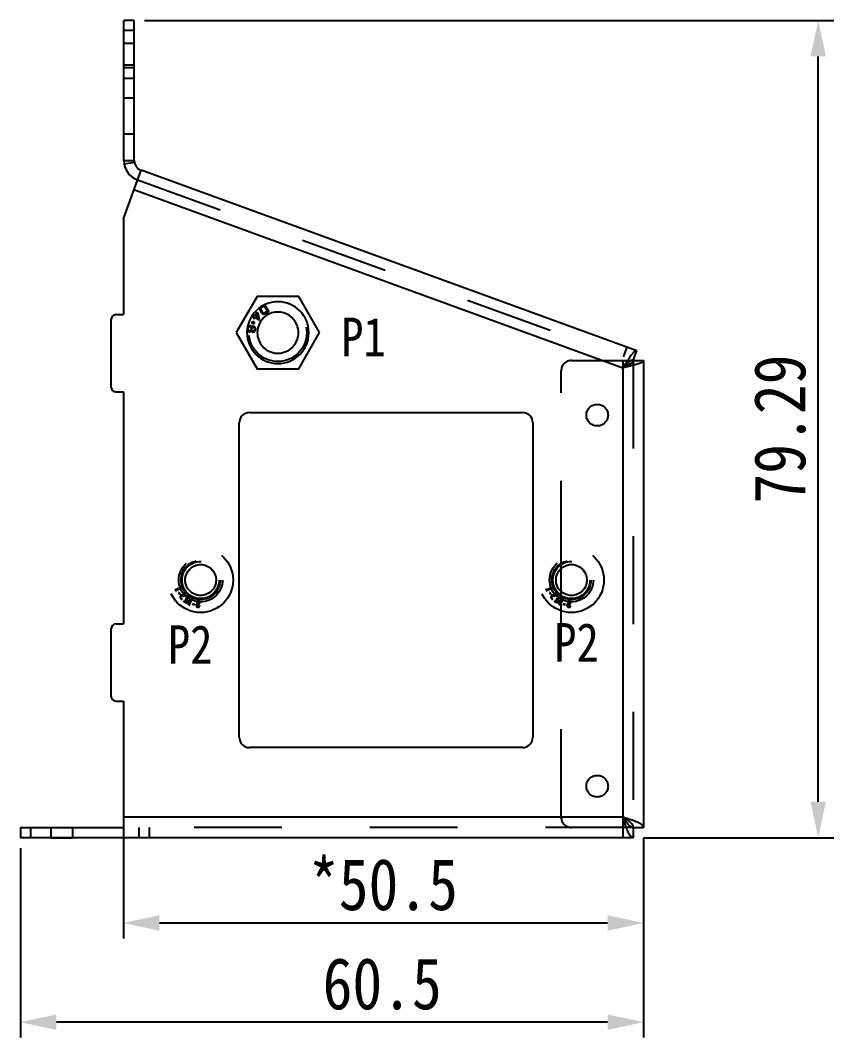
# Model space of a CAD drawing. Header units: millimetres. Extents: x 0 to 8948, y -1340 to 1100.
# Drawn here: x 7878.7 to 7957.7, y 158.7 to 257.4 of the extents above; entities that cross this region are included whole.
import ezdxf

# ---------------------------------------------------------------- set-up
doc = ezdxf.new("R2010")
doc.units = ezdxf.units.MM
doc.header["$LTSCALE"] = 85.25
doc.header["$PDMODE"] = 3
doc.header["$PDSIZE"] = 8
doc.linetypes.add('HIDDEN', pattern=[0.2, 0.1, -0.1])
doc.layers.get('0').update_dxf_attribs({"linetype": 'CONTINUOUS'})
doc.layers.get('Defpoints').update_dxf_attribs({"linetype": 'CONTINUOUS'})
doc.layers.add('02___PRT_ALL_AXES', color=7, linetype='CONTINUOUS')
doc.layers.add('DEFAULT_2', color=8, linetype='HIDDEN')
doc.styles.get("Standard").update_dxf_attribs({"font": 'txt', "width": 0.85})
doc.dimstyles.new('DIMSTYLE_1', dxfattribs={"dimtxt": 5, "dimasz": 3.5, "dimexe": 1.5, "dimexo": 1, "dimgap": 1.25, "dimtad": 1, "dimdsep": 46, "dimtxsty": 'Standard', "dimblk": '_FILLED', "dimblk1": '_FILLED', "dimblk2": '_FILLED', "dimcen": 0.09, "dimadec": 0, "dimazin": 0, "dimtp": 0.01, "dimtm": 0.01, "dimtfac": 1, "dimtofl": 0, "dimtmove": 0, "dimatfit": 3, "dimldrblk": '_FILLED', "dimfxl": 0, "dimtolj": 1, "dimarcsym": 0})

# ---------------------------------------------------------------- blocks, each defined once
blk = doc.blocks.new('_FILLED')
at = {"color": 0, "linetype": 'ByBlock'}
blk.add_solid([(0, 0), (-1, 0.214), (-1, -0.214)], dxfattribs=at)
blk = doc.blocks.new('*D46')
at = {"color": 0, "linetype": 'Continuous', "lineweight": -2, "transparency": 16777216}
for p, q in [((7939.223, 178.139), (7939.223, 158.747)), ((7878.723, 177.139), (7878.723, 158.747)), ((7935.723, 160.247), (7882.223, 160.247))]:
    blk.add_line(p, q, dxfattribs=at)
at = {"layer": 'Defpoints', "color": 0, "linetype": 'Continuous', "transparency": 16777216}
for p in [(7939.223, 179.139), (7878.723, 178.139), (7878.723, 160.247)]:
    blk.add_point(p, dxfattribs=at)
at = {"color": 0, "linetype": 'Continuous', "lineweight": -2, "transparency": 16777216, "xscale": 3.5, "yscale": 3.5, "zscale": 3.5, "rotation": 180}
blk.add_blockref('_FILLED', (7878.723, 160.247), dxfattribs=at)
at = {"color": 0, "linetype": 'Continuous', "lineweight": -2, "transparency": 16777216, "xscale": 3.5, "yscale": 3.5, "zscale": 3.5}
blk.add_blockref('_FILLED', (7939.223, 160.247), dxfattribs=at)
at = {"color": 0, "linetype": 'Continuous', "transparency": 16777216, "insert": (7913.852, 166.497), "char_height": 5, "width": 12.75, "attachment_point": 2}
blk.add_mtext('\\A1;60.5', dxfattribs=at)
blk = doc.blocks.new('*D47')
at = {"color": 0, "linetype": 'Continuous', "lineweight": -2, "transparency": 16777216}
for p, q in [((7888.723, 179.139), (7888.723, 168.37)), ((7939.223, 178.139), (7939.223, 168.37)), ((7892.223, 169.87), (7935.723, 169.87))]:
    blk.add_line(p, q, dxfattribs=at)
at = {"layer": 'Defpoints', "color": 0, "linetype": 'Continuous', "transparency": 16777216}
for p in [(7888.723, 180.139), (7939.223, 179.139), (7939.223, 169.87)]:
    blk.add_point(p, dxfattribs=at)
at = {"color": 0, "linetype": 'Continuous', "lineweight": -2, "transparency": 16777216, "xscale": 3.5, "yscale": 3.5, "zscale": 3.5, "rotation": 180}
blk.add_blockref('_FILLED', (7888.723, 169.87), dxfattribs=at)
at = {"color": 0, "linetype": 'Continuous', "lineweight": -2, "transparency": 16777216, "xscale": 3.5, "yscale": 3.5, "zscale": 3.5}
blk.add_blockref('_FILLED', (7939.223, 169.87), dxfattribs=at)
at = {"color": 0, "linetype": 'Continuous', "transparency": 16777216, "insert": (7913.973, 176.12), "char_height": 5, "width": 15.9375, "attachment_point": 2}
blk.add_mtext('\\A1;*50.5', dxfattribs=at)
blk = doc.blocks.new('*D49')
at = {"color": 0, "linetype": 'Continuous', "lineweight": -2, "transparency": 16777216}
for p, q in [((7890.783, 257.434), (7957.677, 257.434)), ((7956.177, 181.639), (7956.177, 253.934)), ((7939.223, 178.139), (7957.677, 178.139))]:
    blk.add_line(p, q, dxfattribs=at)
at = {"layer": 'Defpoints', "color": 0, "linetype": 'Continuous', "transparency": 16777216}
for p in [(7889.783, 257.434), (7956.177, 257.434), (7938.223, 178.139)]:
    blk.add_point(p, dxfattribs=at)
at = {"color": 0, "linetype": 'Continuous', "lineweight": -2, "transparency": 16777216, "xscale": 3.5, "yscale": 3.5, "zscale": 3.5}
for p, rotation in [((7956.177, 257.434), 90), ((7956.177, 178.139), 270)]:
    blk.add_blockref('_FILLED', p, dxfattribs=dict(at, rotation=rotation))
at = {"color": 0, "linetype": 'Continuous', "transparency": 16777216, "insert": (7949.927, 217.786), "char_height": 5, "width": 15.9375, "attachment_point": 2, "rotation": 90}
blk.add_mtext('\\A1;79.29', dxfattribs=at)

msp = doc.modelspace()

# ---------------------------------------------------------------- linework, layer by layer
at = {"color": 7, "linetype": 'Continuous'}
for p, q in [((7889.783, 257.434), (7888.783, 257.434)), ((7888.783, 243.834), (7888.783, 257.434)), ((7889.783, 256.434), (7888.783, 256.434)), ((7888.783, 243.834), (7889.783, 243.834)), ((7888.81, 243.508), (7889.796, 243.671)), ((7901.729, 229.079), (7901.486, 228.761)), ((7901.81, 229.017), (7901.729, 229.079)), ((7901.933, 228.42), (7901.81, 229.017)), ((7901.983, 229.53), (7901.962, 229.437)), ((7901.962, 229.437), (7901.97, 229.362)), ((7901.97, 229.362), (7902.001, 229.281)), ((7902.022, 229.594), (7901.983, 229.53)), ((7902.001, 229.281), (7902.135, 229.064)), ((7902.081, 229.65), (7902.022, 229.594)), ((7902.064, 229.4), (7902.065, 229.461)), ((7902.086, 229.333), (7902.064, 229.4)), ((7902.065, 229.461), (7902.09, 229.516)), ((7902.22, 229.116), (7902.086, 229.333)), ((7902.09, 229.516), (7902.138, 229.566)), ((7902.135, 229.064), (7902.195, 229)), ((7902.138, 229.566), (7902.392, 229.724)), ((7902.195, 229), (7902.259, 228.96)), ((7902.27, 229.067), (7902.22, 229.116)), ((7902.259, 228.96), (7902.351, 228.937)), ((7902.326, 229.042), (7902.27, 229.067)), ((7902.386, 229.039), (7902.326, 229.042)), ((7902.452, 229.06), (7902.386, 229.039)), ((7902.392, 229.724), (7902.707, 229.218)), ((7902.426, 228.943), (7902.506, 228.973)), ((7902.433, 229.848), (7902.845, 229.184)), ((7902.707, 229.218), (7902.452, 229.06)), ((7902.506, 228.973), (7902.845, 229.184)), ((7901.185, 228.185), (7901.172, 228.154)), ((7901.172, 228.154), (7901.283, 228.11)), ((7901.283, 228.11), (7901.173, 228.064)), ((7901.173, 228.064), (7901.183, 228.042)), ((7901.183, 228.042), (7901.315, 228.097)), ((7901.295, 228.141), (7901.185, 228.185)), ((7901.24, 228.823), (7901.426, 228.681)), ((7901.269, 228.259), (7901.247, 228.249)), ((7901.247, 228.249), (7901.295, 228.141)), ((7901.327, 228.128), (7901.269, 228.259)), ((7901.486, 228.761), (7901.297, 228.905)), ((7901.315, 228.097), (7901.373, 227.966)), ((7901.426, 228.681), (7901.325, 228.549)), ((7901.325, 228.549), (7901.406, 228.487)), ((7901.459, 228.183), (7901.327, 228.128)), ((7901.346, 228.084), (7901.457, 228.041)), ((7901.395, 227.976), (7901.346, 228.084)), ((7901.359, 228.115), (7901.469, 228.162)), ((7901.47, 228.071), (7901.359, 228.115)), ((7901.373, 227.966), (7901.395, 227.976)), ((7901.406, 228.487), (7901.507, 228.619)), ((7901.457, 228.041), (7901.47, 228.071)), ((7901.469, 228.162), (7901.459, 228.183)), ((7901.507, 228.619), (7901.872, 228.341)), ((7901.568, 228.699), (7901.739, 228.924)), ((7901.825, 228.503), (7901.568, 228.699)), ((7901.739, 228.924), (7901.825, 228.503)), ((7901.872, 228.341), (7901.933, 228.42)), ((7902.351, 228.937), (7902.426, 228.943)), ((7900.744, 227.495), (7900.749, 227.412)), ((7900.749, 227.412), (7900.789, 227.323)), ((7900.786, 227.677), (7900.758, 227.599)), ((7900.848, 227.752), (7900.786, 227.677)), ((7900.789, 227.323), (7900.832, 227.266)), ((7900.83, 227.502), (7900.839, 227.568)), ((7900.838, 227.434), (7900.83, 227.502)), ((7900.832, 227.266), (7900.912, 227.222)), ((7900.863, 227.363), (7900.838, 227.434)), ((7900.839, 227.568), (7900.865, 227.632)), ((7900.905, 227.795), (7900.848, 227.752)), ((7900.924, 227.304), (7900.863, 227.363)), ((7900.865, 227.632), (7900.908, 227.693)), ((7900.994, 227.816), (7900.905, 227.795)), ((7900.908, 227.693), (7900.982, 227.734)), ((7900.912, 227.222), (7900.963, 227.215)), ((7900.974, 227.298), (7900.924, 227.304)), ((7900.963, 227.215), (7901.052, 227.236)), ((7901.048, 227.338), (7900.974, 227.298)), ((7900.982, 227.734), (7901.033, 227.727)), ((7901.044, 227.809), (7900.994, 227.816)), ((7901.033, 227.727), (7901.094, 227.668)), ((7901.124, 227.765), (7901.044, 227.809)), ((7901.091, 227.399), (7901.048, 227.338)), ((7901.052, 227.236), (7901.111, 227.296)), ((7901.117, 227.463), (7901.091, 227.399)), ((7901.094, 227.668), (7901.118, 227.597)), ((7901.111, 227.296), (7901.133, 227.326)), ((7901.126, 227.529), (7901.117, 227.463)), ((7901.118, 227.597), (7901.126, 227.529)), ((7901.166, 227.692), (7901.124, 227.765)), ((7901.133, 227.326), (7901.145, 227.291)), ((7901.145, 227.291), (7901.189, 227.234)), ((7901.178, 227.656), (7901.166, 227.692)), ((7901.199, 227.687), (7901.178, 227.656)), ((7901.185, 227.454), (7901.194, 227.52)), ((7901.192, 227.385), (7901.185, 227.454)), ((7901.189, 227.234), (7901.252, 227.192)), ((7901.234, 227.312), (7901.192, 227.385)), ((7901.194, 227.52), (7901.22, 227.583)), ((7901.257, 227.73), (7901.199, 227.687)), ((7901.22, 227.583), (7901.279, 227.643)), ((7901.28, 227.272), (7901.234, 227.312)), ((7901.252, 227.192), (7901.302, 227.185)), ((7901.329, 227.754), (7901.257, 227.73)), ((7901.279, 227.643), (7901.334, 227.669)), ((7901.314, 227.268), (7901.28, 227.272)), ((7901.302, 227.185), (7901.391, 227.207)), ((7901.369, 227.294), (7901.314, 227.268)), ((7901.379, 227.747), (7901.329, 227.754)), ((7901.334, 227.669), (7901.368, 227.664)), ((7901.368, 227.664), (7901.414, 227.624)), ((7901.428, 227.353), (7901.369, 227.294)), ((7901.459, 227.702), (7901.379, 227.747)), ((7901.391, 227.207), (7901.449, 227.249)), ((7901.414, 227.624), (7901.456, 227.551)), ((7901.454, 227.417), (7901.428, 227.353)), ((7901.449, 227.249), (7901.51, 227.325)), ((7901.463, 227.483), (7901.454, 227.417)), ((7901.456, 227.551), (7901.463, 227.483)), ((7901.503, 227.646), (7901.459, 227.702)), ((7901.542, 227.556), (7901.503, 227.646)), ((7901.51, 227.325), (7901.539, 227.405)), ((7901.539, 227.405), (7901.548, 227.471)), ((7901.548, 227.471), (7901.542, 227.556)), ((7938.223, 224.439), (7938.565, 225.379)), ((7938.223, 224.439), (7939.223, 224.439)), ((7931.223, 202.038), (7931.223, 204.24)), ((7878.723, 179.139), (7888.723, 179.139)), ((7878.723, 179.139), (7878.723, 178.139)), ((7879.723, 179.139), (7879.723, 178.139)), ((7938.223, 179.139), (7939.223, 179.139)), ((7938.223, 179.139), (7938.223, 178.139))]:
    msp.add_line(p, q, dxfattribs=at)
at = {"color": 3, "linetype": 'Continuous'}
for p, q in [((7889.783, 243.834), (7889.783, 257.434)), ((7888.723, 238.174), (7890.441, 242.894)), ((7938.565, 225.379), (7890.441, 242.894)), ((7889.757, 241.015), (7937.223, 223.739)), ((7888.723, 238.174), (7888.723, 228.889)), ((7887.523, 228.389), (7887.523, 221.889)), ((7888.023, 228.889), (7888.723, 228.889)), ((7939.223, 224.439), (7939.223, 179.139)), ((7937.223, 223.739), (7937.223, 180.139)), ((7888.023, 221.389), (7888.723, 221.389)), ((7888.723, 221.389), (7888.723, 198.889)), ((7900.973, 219.389), (7927.473, 219.389)), ((7899.973, 187.889), (7899.973, 218.389)), ((7928.473, 218.389), (7928.473, 187.889)), ((7887.523, 198.389), (7887.523, 191.889)), ((7888.023, 198.889), (7888.723, 198.889)), ((7888.023, 191.389), (7888.723, 191.389)), ((7888.723, 191.389), (7888.723, 178.139)), ((7927.473, 186.889), (7900.973, 186.889)), ((7937.223, 180.139), (7888.723, 180.139)), ((7938.223, 178.139), (7878.723, 178.139))]:
    msp.add_line(p, q, dxfattribs=at)
at = {"color": 7, "linetype": 'Continuous'}
for centre, radius, start, end in [((7890.783, 243.834), 2, 180, 250), ((7903.723, 227.139), 3, 0, 180)]:
    msp.add_arc(centre, radius, start, end, dxfattribs=at)
at = {"color": 3, "linetype": 'Continuous'}
for centre, radius, start, end in [((7890.783, 243.834), 1, 180, 250), ((7888.023, 228.389), 0.5, 90, 180), ((7888.023, 221.889), 0.5, 180, 270), ((7900.973, 218.389), 1, 90, 180), ((7927.473, 218.389), 1, 0, 90), ((7888.023, 198.389), 0.5, 90, 180), ((7888.023, 191.889), 0.5, 180, 270), ((7900.973, 187.889), 1, 180, 270), ((7927.473, 187.889), 1, 270, 0)]:
    msp.add_arc(centre, radius, start, end, dxfattribs=at)
for points, knots in [([(7938.565, 225.379), (7938.526, 225.392), (7938.41, 225.358), (7938.169, 225.134), (7937.994, 224.898), (7937.865, 224.716)], [0, 0, 0, 0, 0.123146, 0.326208, 1, 1, 1, 1]), ([(7937.649, 224.398), (7937.614, 224.345), (7937.47, 224.126), (7937.33, 223.906), (7937.223, 223.739)], [0, 0, 0, 0, 0.241876, 1, 1, 1, 1]), ([(7937.865, 224.716), (7937.848, 224.69), (7937.774, 224.585), (7937.703, 224.479), (7937.649, 224.398)], [0, 0, 0, 0, 0.239522, 1, 1, 1, 1]), ([(7939.223, 224.439), (7939.223, 224.398), (7939.15, 224.3), (7938.858, 224.151), (7938.576, 224.067), (7938.361, 224.008)], [0, 0, 0, 0, 0.123146, 0.326208, 1, 1, 1, 1]), ([(7937.988, 223.914), (7937.927, 223.899), (7937.672, 223.839), (7937.416, 223.782), (7937.223, 223.739)], [0, 0, 0, 0, 0.241876, 1, 1, 1, 1]), ([(7938.361, 224.008), (7938.331, 224), (7938.207, 223.967), (7938.083, 223.937), (7937.988, 223.914)], [0, 0, 0, 0, 0.239522, 1, 1, 1, 1]), ([(7938.223, 179.806), (7938.145, 179.834), (7937.814, 179.951), (7937.479, 180.058), (7937.223, 180.139)], [0, 0, 0, 0, 0.236192, 1, 1, 1, 1]), ([(7937.556, 179.139), (7937.527, 179.217), (7937.41, 179.548), (7937.304, 179.883), (7937.223, 180.139)], [0, 0, 0, 0, 0.236192, 1, 1, 1, 1]), ([(7938.514, 179.692), (7938.491, 179.702), (7938.394, 179.741), (7938.297, 179.778), (7938.223, 179.806)], [0, 0, 0, 0, 0.239617, 1, 1, 1, 1]), ([(7939.223, 179.139), (7939.223, 179.25), (7939.057, 179.419), (7938.798, 179.567), (7938.615, 179.65), (7938.514, 179.692)], [0, 0, 0, 0, 0.359924, 0.644291, 1, 1, 1, 1]), ([(7937.67, 178.848), (7937.66, 178.871), (7937.621, 178.967), (7937.583, 179.065), (7937.556, 179.139)], [0, 0, 0, 0, 0.239617, 1, 1, 1, 1]), ([(7938.223, 178.139), (7938.112, 178.139), (7937.943, 178.305), (7937.795, 178.564), (7937.712, 178.747), (7937.67, 178.848)], [0, 0, 0, 0, 0.359924, 0.644291, 1, 1, 1, 1])]:
    msp.add_open_spline(points, degree=3, knots=knots, dxfattribs=at)
at = {"color": 7, "linetype": 'Continuous'}
for points, knots in [([(7938.223, 224.439), (7938.163, 224.461), (7937.994, 224.432), (7937.652, 224.188), (7937.406, 223.928), (7937.223, 223.739)], [0, 0, 0, 0, 0.151672, 0.37306, 1, 1, 1, 1]), ([(7938.223, 224.439), (7938.223, 224.375), (7938.138, 224.226), (7937.792, 223.989), (7937.463, 223.846), (7937.223, 223.739)], [0, 0, 0, 0, 0.151672, 0.37306, 1, 1, 1, 1]), ([(7938.223, 179.139), (7938.03, 179.139), (7937.737, 179.385), (7937.462, 179.765), (7937.305, 180.011), (7937.223, 180.139)], [0, 0, 0, 0, 0.400766, 0.683902, 1, 1, 1, 1]), ([(7938.223, 179.139), (7938.223, 179.332), (7937.977, 179.624), (7937.597, 179.9), (7937.351, 180.057), (7937.223, 180.139)], [0, 0, 0, 0, 0.400766, 0.683902, 1, 1, 1, 1])]:
    msp.add_open_spline(points, degree=3, knots=knots, dxfattribs=at)
at = {"layer": '02___PRT_ALL_AXES', "color": 8, "linetype": 'HIDDEN'}
for p, q in [((7889.783, 255.189), (7888.783, 255.189)), ((7888.783, 253.089), (7888.783, 255.189)), ((7889.783, 253.089), (7889.783, 255.189)), ((7889.783, 253.089), (7888.783, 253.089)), ((7889.783, 249.889), (7888.783, 249.889)), ((7888.783, 246.389), (7888.783, 249.889)), ((7889.783, 246.389), (7889.783, 249.889)), ((7889.783, 246.389), (7888.783, 246.389)), ((7881.673, 179.139), (7883.773, 179.139)), ((7881.673, 179.139), (7881.673, 178.139)), ((7883.773, 179.139), (7883.773, 178.139)), ((7881.673, 178.139), (7883.773, 178.139))]:
    msp.add_line(p, q, dxfattribs=at)
for centre in [(7934.723, 219.139), (7934.723, 183.139)]:
    msp.add_circle(centre, 1.05, dxfattribs=at)
at = {"layer": '02___PRT_ALL_AXES', "color": 3, "linetype": 'Continuous'}
for centre in [(7896.223, 203.139), (7932.223, 203.139)]:
    msp.add_circle(centre, 1.5, dxfattribs=at)
at = {"layer": '02___PRT_ALL_AXES', "color": 7, "linetype": 'Continuous'}
for radius, start, end in [(2, 21.61201, 158.38799), (3, 180, 0), (2, 201.61201, 338.38799)]:
    msp.add_arc((7903.723, 227.139), radius, start, end, dxfattribs=at)
at = {"layer": '02___PRT_ALL_AXES', "color": 3, "linetype": 'Continuous'}
for start, end in [(158.38799, 201.61201), (338.38799, 21.61201)]:
    msp.add_arc((7903.723, 227.139), 2, start, end, dxfattribs=at)
at = {"layer": 'DEFAULT_2', "color": 8, "linetype": 'HIDDEN'}
for p, q in [((7889.783, 252.834), (7888.783, 252.834)), ((7888.783, 251.834), (7889.783, 251.834)), ((7890.099, 241.955), (7938.223, 224.439)), ((7901.702, 230.639), (7899.681, 227.139)), ((7905.744, 230.639), (7901.702, 230.639)), ((7907.764, 227.139), (7905.744, 230.639)), ((7899.681, 227.139), (7901.702, 223.639)), ((7905.744, 223.639), (7907.764, 227.139)), ((7937.283, 224.781), (7937.625, 225.721)), ((7932.223, 224.439), (7938.223, 224.439)), ((7937.223, 224.439), (7937.223, 223.739)), ((7938.223, 224.439), (7938.223, 179.139)), ((7901.702, 223.639), (7905.744, 223.639)), ((7931.223, 204.24), (7931.223, 223.439)), ((7894.311, 202.403), (7893.829, 202.203)), ((7893.852, 202.148), (7894.267, 202.32)), ((7894.267, 202.32), (7894.244, 202.193)), ((7894.323, 202.375), (7894.311, 202.403)), ((7930.311, 202.403), (7929.829, 202.203)), ((7929.852, 202.148), (7930.267, 202.32)), ((7930.267, 202.32), (7930.244, 202.193)), ((7930.323, 202.375), (7930.311, 202.403)), ((7893.761, 202.254), (7893.747, 202.249)), ((7893.783, 202.218), (7893.761, 202.254)), ((7893.829, 202.052), (7893.842, 202.058)), ((7893.842, 202.058), (7893.832, 202.105)), ((7894.109, 201.941), (7894.076, 201.92)), ((7894.076, 201.92), (7894.19, 201.737)), ((7894.223, 201.758), (7894.109, 201.941)), ((7894.19, 201.737), (7894.223, 201.758)), ((7894.244, 202.193), (7894.265, 202.188)), ((7894.514, 201.523), (7894.533, 201.527)), ((7894.892, 201.45), (7894.679, 201.096)), ((7894.692, 201.581), (7894.71, 201.575)), ((7894.735, 201.055), (7894.954, 201.418)), ((7894.845, 201.571), (7894.837, 201.559)), ((7894.837, 201.559), (7894.88, 201.519)), ((7894.954, 201.418), (7894.869, 200.882)), ((7894.916, 201.002), (7894.991, 201.483)), ((7929.761, 202.254), (7929.747, 202.249)), ((7929.783, 202.218), (7929.761, 202.254)), ((7929.829, 202.052), (7929.842, 202.058)), ((7929.842, 202.058), (7929.832, 202.105)), ((7930.109, 201.941), (7930.076, 201.92)), ((7930.076, 201.92), (7930.19, 201.737)), ((7930.223, 201.758), (7930.109, 201.941)), ((7930.19, 201.737), (7930.223, 201.758)), ((7930.244, 202.193), (7930.265, 202.188)), ((7930.514, 201.523), (7930.533, 201.527)), ((7930.892, 201.45), (7930.679, 201.096)), ((7930.692, 201.581), (7930.71, 201.575)), ((7930.735, 201.055), (7930.954, 201.418)), ((7930.845, 201.571), (7930.837, 201.559)), ((7930.837, 201.559), (7930.88, 201.519)), ((7930.954, 201.418), (7930.869, 200.882)), ((7930.916, 201.002), (7930.991, 201.483)), ((7931.223, 180.139), (7931.223, 202.038)), ((7894.417, 201.275), (7894.423, 201.292)), ((7894.556, 201.093), (7894.548, 201.08)), ((7894.63, 201.066), (7894.556, 201.093)), ((7894.778, 200.959), (7894.737, 200.996)), ((7894.771, 200.946), (7894.778, 200.959)), ((7894.869, 200.882), (7895.356, 201.222)), ((7895.321, 201.284), (7894.916, 201.002)), ((7894.991, 200.83), (7894.983, 200.818)), ((7895.067, 200.795), (7894.991, 200.83)), ((7895.356, 201.222), (7895.114, 200.82)), ((7895.137, 200.806), (7895.384, 201.217)), ((7895.193, 200.709), (7895.154, 200.743)), ((7895.185, 200.696), (7895.193, 200.709)), ((7895.384, 201.217), (7895.46, 201.183)), ((7895.432, 200.842), (7895.421, 200.805)), ((7895.421, 200.805), (7895.627, 200.742)), ((7895.638, 200.779), (7895.432, 200.842)), ((7895.46, 201.183), (7895.468, 201.196)), ((7895.627, 200.742), (7895.638, 200.779)), ((7895.86, 201.078), (7895.853, 200.975)), ((7895.853, 200.975), (7895.864, 200.974)), ((7896.131, 200.673), (7896.118, 200.675)), ((7896.127, 200.538), (7896.131, 200.673)), ((7930.417, 201.275), (7930.423, 201.292)), ((7930.556, 201.093), (7930.548, 201.08)), ((7930.63, 201.066), (7930.556, 201.093)), ((7930.778, 200.959), (7930.737, 200.996)), ((7930.771, 200.946), (7930.778, 200.959)), ((7930.869, 200.882), (7931.356, 201.222)), ((7931.321, 201.284), (7930.916, 201.002)), ((7930.991, 200.83), (7930.983, 200.818)), ((7931.067, 200.795), (7930.991, 200.83)), ((7931.356, 201.222), (7931.114, 200.82)), ((7931.137, 200.806), (7931.384, 201.217)), ((7931.193, 200.709), (7931.154, 200.743)), ((7931.185, 200.696), (7931.193, 200.709)), ((7931.384, 201.217), (7931.46, 201.183)), ((7931.432, 200.842), (7931.421, 200.805)), ((7931.421, 200.805), (7931.627, 200.742)), ((7931.638, 200.779), (7931.432, 200.842)), ((7931.46, 201.183), (7931.468, 201.196)), ((7931.627, 200.742), (7931.638, 200.779)), ((7931.86, 201.078), (7931.853, 200.975)), ((7931.853, 200.975), (7931.864, 200.974)), ((7932.131, 200.673), (7932.118, 200.675)), ((7932.127, 200.538), (7932.131, 200.673)), ((7937.223, 180.139), (7937.223, 179.139)), ((7938.223, 179.139), (7888.723, 179.139)), ((7890.223, 179.139), (7890.223, 178.139)), ((7891.223, 179.139), (7891.223, 178.139)), ((7937.223, 179.139), (7937.223, 178.139))]:
    msp.add_line(p, q, dxfattribs=at)
for centre, radius in [((7903.723, 227.139), 2.8), ((7896.223, 203.139), 3.15), ((7932.223, 203.139), 3.15), ((7896.223, 203.139), 2.125), ((7896.223, 203.139), 1.9), ((7896.223, 203.139), 1.8), ((7896.223, 203.139), 1.5), ((7932.223, 203.139), 2.125), ((7932.223, 203.139), 1.9), ((7932.223, 203.139), 1.8), ((7932.223, 203.139), 1.5)]:
    msp.add_circle(centre, radius, dxfattribs=at)
for centre, radius, start, end in [((7932.223, 223.439), 1, 90, 180), ((7895.656, 202.758), 1.438, 238.91018, 242.46337), ((7931.656, 202.758), 1.438, 238.91018, 242.46337), ((7932.223, 180.139), 1, 180, 270)]:
    msp.add_arc(centre, radius, start, end, dxfattribs=at)
for points in [[(7894.265, 202.188), (7894.274, 202.237), (7894.293, 202.299), (7894.323, 202.375)], [(7930.265, 202.188), (7930.274, 202.237), (7930.293, 202.299), (7930.323, 202.375)], [(7893.747, 202.249), (7893.761, 202.22), (7893.776, 202.188), (7893.791, 202.151)], [(7893.829, 202.203), (7893.81, 202.195), (7893.795, 202.2), (7893.783, 202.218)], [(7893.791, 202.151), (7893.806, 202.114), (7893.819, 202.081), (7893.829, 202.052)], [(7893.832, 202.105), (7893.827, 202.125), (7893.834, 202.14), (7893.852, 202.148)], [(7894.232, 201.496), (7894.229, 201.438), (7894.251, 201.385), (7894.294, 201.337)], [(7894.301, 201.643), (7894.257, 201.603), (7894.234, 201.554), (7894.232, 201.496)], [(7894.295, 201.366), (7894.27, 201.393), (7894.26, 201.427), (7894.265, 201.47)], [(7894.265, 201.47), (7894.27, 201.512), (7894.289, 201.549), (7894.324, 201.58)], [(7894.294, 201.337), (7894.322, 201.306), (7894.347, 201.286), (7894.369, 201.276)], [(7894.381, 201.327), (7894.339, 201.335), (7894.31, 201.348), (7894.295, 201.366)], [(7894.41, 201.688), (7894.371, 201.688), (7894.334, 201.673), (7894.301, 201.643)], [(7894.324, 201.58), (7894.352, 201.606), (7894.382, 201.62), (7894.414, 201.623)], [(7894.417, 201.312), (7894.41, 201.319), (7894.398, 201.324), (7894.381, 201.327)], [(7894.511, 201.635), (7894.484, 201.669), (7894.45, 201.687), (7894.41, 201.688)], [(7894.414, 201.623), (7894.446, 201.626), (7894.471, 201.617), (7894.491, 201.595)], [(7894.491, 201.595), (7894.506, 201.578), (7894.513, 201.554), (7894.514, 201.523)], [(7894.513, 201.737), (7894.508, 201.711), (7894.507, 201.677), (7894.511, 201.635)], [(7894.546, 201.801), (7894.529, 201.785), (7894.517, 201.764), (7894.513, 201.737)], [(7894.531, 201.579), (7894.523, 201.661), (7894.531, 201.713), (7894.557, 201.736)], [(7894.533, 201.527), (7894.534, 201.543), (7894.533, 201.561), (7894.531, 201.579)], [(7894.617, 201.818), (7894.587, 201.822), (7894.564, 201.816), (7894.546, 201.801)], [(7894.557, 201.736), (7894.575, 201.753), (7894.596, 201.759), (7894.618, 201.757)], [(7894.696, 201.774), (7894.674, 201.799), (7894.647, 201.813), (7894.617, 201.818)], [(7894.618, 201.757), (7894.64, 201.755), (7894.66, 201.745), (7894.676, 201.727)], [(7894.676, 201.727), (7894.693, 201.709), (7894.702, 201.686), (7894.706, 201.66)], [(7894.706, 201.66), (7894.71, 201.634), (7894.704, 201.608), (7894.692, 201.581)], [(7894.736, 201.684), (7894.734, 201.716), (7894.722, 201.746), (7894.696, 201.774)], [(7894.71, 201.575), (7894.729, 201.615), (7894.738, 201.652), (7894.736, 201.684)], [(7894.914, 201.527), (7894.889, 201.542), (7894.866, 201.556), (7894.845, 201.571)], [(7894.88, 201.519), (7894.893, 201.507), (7894.901, 201.496), (7894.903, 201.487)], [(7894.903, 201.487), (7894.905, 201.477), (7894.901, 201.464), (7894.892, 201.45)], [(7929.747, 202.249), (7929.761, 202.22), (7929.776, 202.188), (7929.791, 202.151)], [(7929.829, 202.203), (7929.81, 202.195), (7929.795, 202.2), (7929.783, 202.218)], [(7929.791, 202.151), (7929.806, 202.114), (7929.819, 202.081), (7929.829, 202.052)], [(7929.832, 202.105), (7929.827, 202.125), (7929.834, 202.14), (7929.852, 202.148)], [(7930.232, 201.496), (7930.229, 201.438), (7930.251, 201.385), (7930.294, 201.337)], [(7930.301, 201.643), (7930.257, 201.603), (7930.234, 201.554), (7930.232, 201.496)], [(7930.295, 201.366), (7930.27, 201.393), (7930.26, 201.427), (7930.265, 201.47)], [(7930.265, 201.47), (7930.27, 201.512), (7930.289, 201.549), (7930.324, 201.58)], [(7930.294, 201.337), (7930.322, 201.306), (7930.347, 201.286), (7930.369, 201.276)], [(7930.381, 201.327), (7930.339, 201.335), (7930.31, 201.348), (7930.295, 201.366)], [(7930.41, 201.688), (7930.371, 201.688), (7930.334, 201.673), (7930.301, 201.643)], [(7930.324, 201.58), (7930.352, 201.606), (7930.382, 201.62), (7930.414, 201.623)], [(7930.417, 201.312), (7930.41, 201.319), (7930.398, 201.324), (7930.381, 201.327)], [(7930.511, 201.635), (7930.484, 201.669), (7930.45, 201.687), (7930.41, 201.688)], [(7930.414, 201.623), (7930.446, 201.626), (7930.471, 201.617), (7930.491, 201.595)], [(7930.491, 201.595), (7930.506, 201.578), (7930.513, 201.554), (7930.514, 201.523)], [(7930.513, 201.737), (7930.508, 201.711), (7930.507, 201.677), (7930.511, 201.635)], [(7930.546, 201.801), (7930.529, 201.785), (7930.517, 201.764), (7930.513, 201.737)], [(7930.531, 201.579), (7930.523, 201.661), (7930.531, 201.713), (7930.557, 201.736)], [(7930.533, 201.527), (7930.534, 201.543), (7930.533, 201.561), (7930.531, 201.579)], [(7930.617, 201.818), (7930.587, 201.822), (7930.564, 201.816), (7930.546, 201.801)], [(7930.557, 201.736), (7930.575, 201.753), (7930.596, 201.759), (7930.618, 201.757)], [(7930.696, 201.774), (7930.674, 201.799), (7930.647, 201.813), (7930.617, 201.818)], [(7930.618, 201.757), (7930.64, 201.755), (7930.66, 201.745), (7930.676, 201.727)], [(7930.676, 201.727), (7930.693, 201.709), (7930.702, 201.686), (7930.706, 201.66)], [(7930.706, 201.66), (7930.71, 201.634), (7930.704, 201.608), (7930.692, 201.581)], [(7930.736, 201.684), (7930.734, 201.716), (7930.722, 201.746), (7930.696, 201.774)], [(7930.71, 201.575), (7930.729, 201.615), (7930.738, 201.652), (7930.736, 201.684)], [(7930.914, 201.527), (7930.889, 201.542), (7930.866, 201.556), (7930.845, 201.571)], [(7930.88, 201.519), (7930.893, 201.507), (7930.901, 201.496), (7930.903, 201.487)], [(7930.903, 201.487), (7930.905, 201.477), (7930.901, 201.464), (7930.892, 201.45)], [(7894.369, 201.276), (7894.39, 201.266), (7894.407, 201.266), (7894.417, 201.275)], [(7894.423, 201.292), (7894.424, 201.3), (7894.422, 201.306), (7894.417, 201.312)], [(7894.548, 201.08), (7894.599, 201.052), (7894.637, 201.03), (7894.661, 201.016)], [(7894.655, 201.066), (7894.649, 201.062), (7894.64, 201.062), (7894.63, 201.066)], [(7894.679, 201.096), (7894.669, 201.08), (7894.661, 201.069), (7894.655, 201.066)], [(7894.661, 201.016), (7894.694, 200.996), (7894.73, 200.973), (7894.771, 200.946)], [(7894.721, 201.021), (7894.721, 201.028), (7894.726, 201.039), (7894.735, 201.055)], [(7894.737, 200.996), (7894.727, 201.005), (7894.721, 201.014), (7894.721, 201.021)], [(7894.983, 200.818), (7895.015, 200.801), (7895.049, 200.781), (7895.085, 200.76)], [(7895.114, 200.82), (7895.099, 200.795), (7895.084, 200.787), (7895.067, 200.795)], [(7895.085, 200.76), (7895.112, 200.744), (7895.145, 200.722), (7895.185, 200.696)], [(7895.127, 200.776), (7895.126, 200.783), (7895.129, 200.794), (7895.137, 200.806)], [(7895.154, 200.743), (7895.137, 200.758), (7895.128, 200.769), (7895.127, 200.776)], [(7895.392, 201.238), (7895.357, 201.259), (7895.334, 201.274), (7895.321, 201.284)], [(7895.468, 201.196), (7895.458, 201.199), (7895.433, 201.214), (7895.392, 201.238)], [(7895.78, 200.703), (7895.774, 200.652), (7895.788, 200.609), (7895.82, 200.574)], [(7895.829, 200.798), (7895.801, 200.778), (7895.784, 200.746), (7895.78, 200.703)], [(7895.82, 200.574), (7895.852, 200.54), (7895.899, 200.519), (7895.962, 200.512)], [(7895.859, 200.58), (7895.837, 200.603), (7895.827, 200.63), (7895.831, 200.66)], [(7895.961, 200.862), (7895.901, 200.839), (7895.857, 200.817), (7895.829, 200.798)], [(7895.831, 200.66), (7895.834, 200.686), (7895.846, 200.708), (7895.868, 200.724)], [(7895.946, 200.539), (7895.91, 200.543), (7895.882, 200.556), (7895.859, 200.58)], [(7895.995, 201.104), (7895.943, 201.11), (7895.897, 201.101), (7895.86, 201.078)], [(7895.864, 200.974), (7895.891, 201.05), (7895.939, 201.085), (7896.007, 201.078)], [(7895.868, 200.724), (7895.89, 200.74), (7895.923, 200.757), (7895.971, 200.775)], [(7896.052, 200.57), (7896.019, 200.545), (7895.984, 200.535), (7895.946, 200.539)], [(7896.08, 200.919), (7896.06, 200.904), (7896.02, 200.886), (7895.961, 200.862)], [(7895.962, 200.512), (7896.021, 200.506), (7896.076, 200.515), (7896.127, 200.538)], [(7895.971, 200.775), (7896.038, 200.801), (7896.084, 200.826), (7896.112, 200.85)], [(7896.12, 201.048), (7896.091, 201.079), (7896.049, 201.098), (7895.995, 201.104)], [(7896.007, 201.078), (7896.04, 201.075), (7896.067, 201.062), (7896.086, 201.041)], [(7896.118, 200.675), (7896.108, 200.63), (7896.086, 200.596), (7896.052, 200.57)], [(7896.112, 200.972), (7896.11, 200.952), (7896.1, 200.934), (7896.08, 200.919)], [(7896.086, 201.041), (7896.106, 201.02), (7896.115, 200.997), (7896.112, 200.972)], [(7896.112, 200.85), (7896.14, 200.874), (7896.155, 200.903), (7896.159, 200.937)], [(7896.159, 200.937), (7896.163, 200.98), (7896.151, 201.017), (7896.12, 201.048)], [(7930.369, 201.276), (7930.39, 201.266), (7930.407, 201.266), (7930.417, 201.275)], [(7930.423, 201.292), (7930.424, 201.3), (7930.422, 201.306), (7930.417, 201.312)], [(7930.548, 201.08), (7930.599, 201.052), (7930.637, 201.03), (7930.661, 201.016)], [(7930.655, 201.066), (7930.649, 201.062), (7930.64, 201.062), (7930.63, 201.066)], [(7930.679, 201.096), (7930.669, 201.08), (7930.661, 201.069), (7930.655, 201.066)], [(7930.661, 201.016), (7930.694, 200.996), (7930.73, 200.973), (7930.771, 200.946)], [(7930.721, 201.021), (7930.721, 201.028), (7930.726, 201.039), (7930.735, 201.055)], [(7930.737, 200.996), (7930.727, 201.005), (7930.721, 201.014), (7930.721, 201.021)], [(7930.983, 200.818), (7931.015, 200.801), (7931.049, 200.781), (7931.085, 200.76)], [(7931.114, 200.82), (7931.099, 200.795), (7931.084, 200.787), (7931.067, 200.795)], [(7931.085, 200.76), (7931.112, 200.744), (7931.145, 200.722), (7931.185, 200.696)], [(7931.127, 200.776), (7931.126, 200.783), (7931.129, 200.794), (7931.137, 200.806)], [(7931.154, 200.743), (7931.137, 200.758), (7931.128, 200.769), (7931.127, 200.776)], [(7931.392, 201.238), (7931.357, 201.259), (7931.334, 201.274), (7931.321, 201.284)], [(7931.468, 201.196), (7931.458, 201.199), (7931.433, 201.214), (7931.392, 201.238)], [(7931.78, 200.703), (7931.774, 200.652), (7931.788, 200.609), (7931.82, 200.574)], [(7931.829, 200.798), (7931.801, 200.778), (7931.784, 200.746), (7931.78, 200.703)], [(7931.82, 200.574), (7931.852, 200.54), (7931.899, 200.519), (7931.962, 200.512)], [(7931.859, 200.58), (7931.837, 200.603), (7931.827, 200.63), (7931.831, 200.66)], [(7931.961, 200.862), (7931.901, 200.839), (7931.857, 200.817), (7931.829, 200.798)], [(7931.831, 200.66), (7931.834, 200.686), (7931.846, 200.708), (7931.868, 200.724)], [(7931.946, 200.539), (7931.91, 200.543), (7931.882, 200.556), (7931.859, 200.58)], [(7931.995, 201.104), (7931.943, 201.11), (7931.897, 201.101), (7931.86, 201.078)], [(7931.864, 200.974), (7931.891, 201.05), (7931.939, 201.085), (7932.007, 201.078)], [(7931.868, 200.724), (7931.89, 200.74), (7931.923, 200.757), (7931.971, 200.775)], [(7932.052, 200.57), (7932.019, 200.545), (7931.984, 200.535), (7931.946, 200.539)], [(7932.08, 200.919), (7932.06, 200.904), (7932.02, 200.886), (7931.961, 200.862)], [(7931.962, 200.512), (7932.021, 200.506), (7932.076, 200.515), (7932.127, 200.538)], [(7931.971, 200.775), (7932.038, 200.801), (7932.084, 200.826), (7932.112, 200.85)], [(7932.12, 201.048), (7932.091, 201.079), (7932.049, 201.098), (7931.995, 201.104)], [(7932.007, 201.078), (7932.04, 201.075), (7932.067, 201.062), (7932.086, 201.041)], [(7932.118, 200.675), (7932.108, 200.63), (7932.086, 200.596), (7932.052, 200.57)], [(7932.112, 200.972), (7932.11, 200.952), (7932.1, 200.934), (7932.08, 200.919)], [(7932.086, 201.041), (7932.106, 201.02), (7932.115, 200.997), (7932.112, 200.972)], [(7932.112, 200.85), (7932.14, 200.874), (7932.155, 200.903), (7932.159, 200.937)], [(7932.159, 200.937), (7932.163, 200.98), (7932.151, 201.017), (7932.12, 201.048)]]:
    msp.add_open_spline(points, degree=3, dxfattribs=at)

# ---------------------------------------------------------------- texts
at = {"color": 2, "linetype": 'Continuous', "char_height": 3.75, "width": 6.375, "attachment_point": 1, "line_spacing_factor": 0.9}
for s, insert in [('P1', (7909.869, 228.601)), ('P2', (7893.038, 198.761)), ('P2', (7930.541, 198.965))]:
    msp.add_mtext(s, dxfattribs=dict(at, insert=insert))

# ---------------------------------------------------------------- dimensions: what is measured, and where the dimension line sits
at = {"color": 2, "linetype": 'Continuous'}
for base, p1, p2, angle, picture, middle in [((7956.1769, 257.4335), (7938.2228, 178.1391), (7889.7829, 257.4335), 90, '*D49', (7956.1769, 217.7863)), ((7878.723, 160.247), (7939.223, 179.139), (7878.723, 178.139), 180, '*D46', (7913.852, 160.247))]:
    dim = msp.add_linear_dim(base=base, p1=p1, p2=p2, angle=angle, dimstyle='DIMSTYLE_1', dxfattribs=at)
    dim.commit()
    dim.dimension.update_dxf_attribs({"geometry": picture, "text_midpoint": middle, "dimtype": 160})
dim = msp.add_linear_dim(base=(7939.223, 169.87), p1=(7888.723, 180.139), p2=(7939.223, 179.139), text='*<>', dimstyle='DIMSTYLE_1', dxfattribs=at)
dim.commit()
dim.dimension.update_dxf_attribs({"geometry": '*D47', "text_midpoint": (7913.973, 169.87), "dimtype": 160})

doc.saveas('drawing.dxf')
